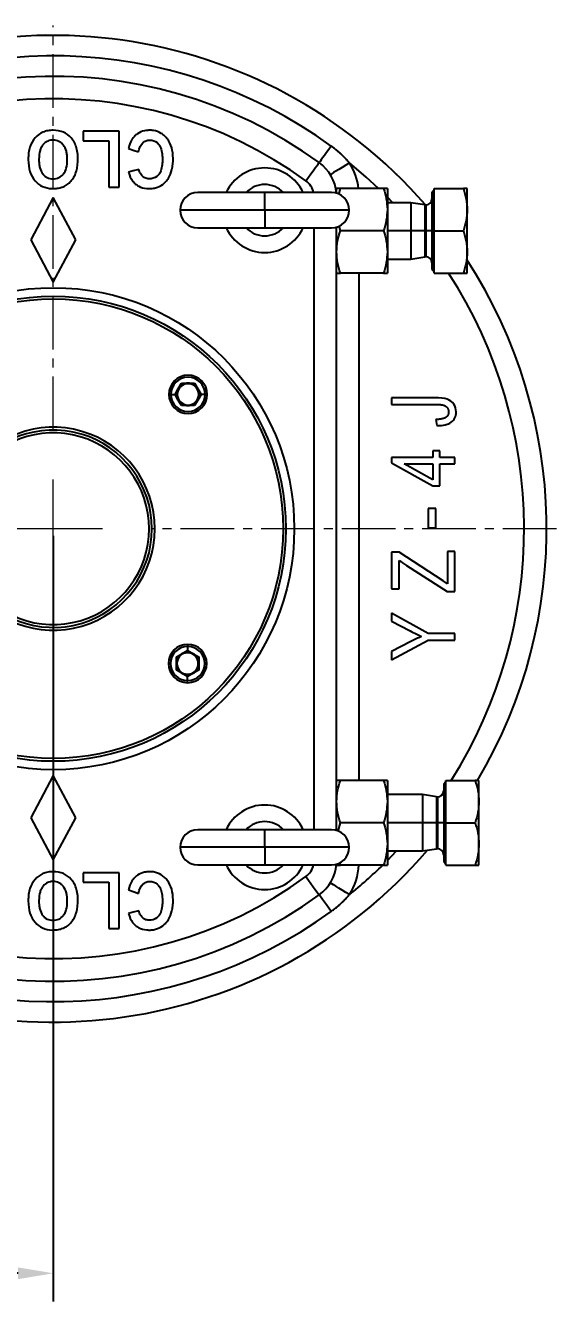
# Model space of a CAD drawing. Header units: millimetres. Extents: x 1890 to 4327, y 775 to 2498.
# Drawn here: x 3822.7 to 4011, y 1516.3 to 1968.9 of the extents above; entities that cross this region are included whole.
import ezdxf

# ---------------------------------------------------------------- set-up
doc = ezdxf.new("R2010")
doc.units = ezdxf.units.MM
doc.linetypes.add('CENTER2', pattern=[28.575, 19.05, -3.175, 3.175, -3.175])
doc.linetypes.add('点画线', pattern=[18, 12, -2, 2, -2])
doc.layers.add('中心线层', color=1, linetype='点画线', lineweight=18)
doc.styles.get("Standard").update_dxf_attribs({"font": 'arial.ttf'})
doc.styles.add('TH_GBDIM', font='simplex.shx', dxfattribs={"width": 0.707, "bigfont": 'hzfs.shx'})
doc.dimstyles.new('ISO-25$0', dxfattribs={"dimtxt": 2.5, "dimasz": 2.5, "dimexe": 1.25, "dimexo": 0.625, "dimtad": 1, "dimtxsty": 'Standard', "dimcen": 2.5, "dimdle": 5, "dimadec": 0, "dimazin": 0, "dimtfac": 1, "dimtmove": 0, "dimatfit": 3, "dimfxl": 0, "dimarcsym": 0})

# ---------------------------------------------------------------- blocks, each defined once
blk = doc.blocks.new('*U45')
at = {"layer": '中心线层', "color": 0, "linetype": 'CENTER2', "transparency": 16777216}
for p, q in [((0, 35), (0, 178.5)), ((-178.5, 0), (-35, 0)), ((35, 0), (178.5, 0)), ((0, -178.5), (0, -35))]:
    blk.add_line(p, q, dxfattribs=at)
at = {"layer": '中心线层', "color": 0, "linetype": 'Continuous', "transparency": 16777216}
for p, q in [((0, -17.5), (0, 17.5)), ((-17.5, 0), (17.5, 0))]:
    blk.add_line(p, q, dxfattribs=at)
blk = doc.blocks.new('*D64')
at = {"color": 1, "linetype": 'Continuous', "transparency": 16777216}
for p, q in [((3662.51, 1787.88), (3662.5, 1516.28)), ((3832.51, 1787.88), (3832.5, 1516.27)), ((3820, 1526.27), (3675, 1526.28))]:
    blk.add_line(p, q, dxfattribs=at)
at = {"color": 1, "linetype": 'ByBlock', "transparency": 16777216}
for points in [[(3675, 1528.36), (3675, 1524.19), (3662.5, 1526.28)], [(3820, 1528.36), (3820, 1524.19), (3832.5, 1526.27)]]:
    blk.add_solid(points, dxfattribs=at)
at = {"layer": 'Defpoints', "color": 0, "linetype": 'ByBlock', "transparency": 16777216}
for p in [(3662.51, 1790.38), (3832.51, 1790.38), (3662.5, 1526.28)]:
    blk.add_point(p, dxfattribs=at)
at = {"color": 1, "linetype": 'ByBlock', "lineweight": 5, "transparency": 16777216, "insert": (3747.5, 1538.77), "char_height": 15, "attachment_point": 5, "rotation": 359.9976, "style": 'TH_GBDIM'}
blk.add_mtext('170', dxfattribs=at)

msp = doc.modelspace()

# ---------------------------------------------------------------- linework, layer by layer
at = {"color": 7, "linetype": 'Continuous', "lineweight": 25}
for p, q in [((3829.784, 1965.416), (3829.724, 1965.356)), ((3829.994, 1965.36), (3829.784, 1965.416)), ((3855.931, 1931.378), (3843.14, 1931.378)), ((3843.14, 1931.378), (3843.14, 1928.006)), ((3855.931, 1911.542), (3855.931, 1931.378)), ((3843.14, 1928.006), (3852.262, 1928.006)), ((3852.262, 1928.006), (3852.262, 1911.542)), ((3954.354, 1916.078), (3954.269, 1916.078)), ((3954.463, 1915.89), (3954.354, 1916.078)), ((3852.262, 1911.542), (3855.931, 1911.542)), ((3933.013, 1909.375), (3933.013, 1911.077)), ((3933.802, 1908.99), (3934.353, 1911.077)), ((3949.673, 1911.077), (3934.353, 1911.077)), ((3951.013, 1911.077), (3951.013, 1903.577)), ((3967.636, 1910.585), (3966.836, 1909.785)), ((3967.636, 1911.035), (3977.996, 1911.035)), ((3967.636, 1896.035), (3967.636, 1911.035)), ((3979.336, 1903.535), (3979.336, 1911.035)), ((3832.513, 1907.878), (3824.513, 1892.878)), ((3840.513, 1892.878), (3832.513, 1907.878)), ((3907.509, 1909.626), (3883.759, 1909.626)), ((3931.259, 1909.626), (3907.509, 1909.626)), ((3959.336, 1906.035), (3951.013, 1906.035)), ((3964.292, 1905.25), (3959.336, 1906.035)), ((3959.336, 1906.035), (3959.336, 1896.035)), ((3966.836, 1909.785), (3966.836, 1896.035)), ((3951.013, 1903.577), (3951.013, 1888.577)), ((3979.336, 1888.535), (3979.336, 1903.535)), ((3883.759, 1897.126), (3907.509, 1897.126)), ((3907.509, 1897.126), (3931.259, 1897.126)), ((3933.013, 1683.379), (3933.013, 1897.377)), ((3934.353, 1896.077), (3933.907, 1897.765)), ((3824.513, 1892.878), (3832.513, 1877.878)), ((3832.513, 1877.878), (3840.513, 1892.878)), ((3949.673, 1896.077), (3934.353, 1896.077)), ((3959.336, 1896.035), (3959.336, 1886.035)), ((3964.292, 1896.035), (3959.336, 1896.035)), ((3964.292, 1896.035), (3964.636, 1896.035)), ((3966.836, 1896.035), (3964.636, 1896.035)), ((3967.636, 1896.035), (3966.836, 1896.035)), ((3966.836, 1896.035), (3966.836, 1882.285)), ((3967.636, 1896.035), (3977.996, 1896.035)), ((3967.636, 1881.035), (3967.636, 1896.035)), ((3951.013, 1888.577), (3951.013, 1881.077)), ((3979.336, 1881.035), (3979.336, 1888.535)), ((3951.013, 1886.035), (3959.336, 1886.035)), ((3959.336, 1886.035), (3964.292, 1886.82)), ((3949.673, 1881.077), (3934.353, 1881.077)), ((3966.836, 1882.285), (3967.636, 1881.485)), ((3967.636, 1881.035), (3977.996, 1881.035)), ((3874.259, 1838.033), (3875.699, 1838.033)), ((3875.699, 1838.033), (3876.853, 1840.033)), ((3876.853, 1836.033), (3875.699, 1838.033)), ((3876.853, 1840.033), (3878.008, 1842.033)), ((3878.008, 1842.033), (3880.317, 1842.033)), ((3880.317, 1842.033), (3882.627, 1842.033)), ((3882.627, 1842.033), (3883.782, 1840.033)), ((3883.782, 1840.033), (3884.936, 1838.033)), ((3884.936, 1838.033), (3883.782, 1836.033)), ((3886.376, 1838.033), (3884.936, 1838.033)), ((3878.008, 1834.033), (3876.853, 1836.033)), ((3880.317, 1834.033), (3878.008, 1834.033)), ((3882.627, 1834.033), (3880.317, 1834.033)), ((3883.782, 1836.033), (3882.627, 1834.033)), ((3952.513, 1836.87), (3952.513, 1834.488)), ((3967.845, 1836.87), (3952.513, 1836.87)), ((3952.513, 1834.488), (3968.014, 1834.488)), ((3968.26, 1829.122), (3968.628, 1826.973)), ((3967.093, 1815.616), (3952.513, 1815.616)), ((3952.513, 1815.616), (3952.513, 1813.811)), ((3967.093, 1818.047), (3967.093, 1815.616)), ((3969.626, 1818.047), (3967.093, 1818.047)), ((3969.626, 1815.616), (3969.626, 1818.047)), ((3975.013, 1815.616), (3969.626, 1815.616)), ((3975.013, 1813.406), (3975.013, 1815.616)), ((3952.513, 1813.811), (3967.093, 1805.597)), ((3956.948, 1813.406), (3967.093, 1813.406)), ((3967.093, 1807.77), (3956.948, 1813.406)), ((3967.093, 1813.406), (3967.093, 1807.77)), ((3969.626, 1813.406), (3975.013, 1813.406)), ((3969.626, 1805.597), (3969.626, 1813.406)), ((3967.093, 1805.597), (3969.626, 1805.597)), ((3968.26, 1797.505), (3965.482, 1797.505)), ((3965.482, 1797.505), (3965.482, 1790.716)), ((3968.26, 1790.716), (3968.26, 1797.505)), ((4007.551, 1793.107), (4007.491, 1793.167)), ((4007.495, 1792.897), (4007.551, 1793.107)), ((3965.482, 1790.716), (3968.26, 1790.716)), ((3952.513, 1782.01), (3952.513, 1769.118)), ((3955.168, 1782.01), (3952.513, 1782.01)), ((3970.777, 1771.905), (3955.168, 1782.01)), ((3955.168, 1769.118), (3955.168, 1779.162)), ((3972.358, 1782.305), (3972.358, 1770.812)), ((3975.013, 1782.305), (3972.358, 1782.305)), ((3975.013, 1768.074), (3975.013, 1782.305)), ((3957.839, 1777.295), (3972.25, 1768.074)), ((3972.358, 1770.812), (3970.777, 1771.905)), ((3952.513, 1769.118), (3955.168, 1769.118)), ((3972.25, 1768.074), (3975.013, 1768.074)), ((3965.482, 1753.205), (3952.513, 1760.388)), ((3952.513, 1760.388), (3952.513, 1757.613)), ((3952.513, 1757.613), (3959.128, 1754.126)), ((3975.013, 1753.205), (3965.482, 1753.205)), ((3975.013, 1750.823), (3975.013, 1753.205)), ((3878.167, 1746.037), (3880.167, 1747.192)), ((3880.167, 1748.632), (3880.167, 1747.192)), ((3880.167, 1747.192), (3882.167, 1746.037)), ((3952.513, 1743.886), (3965.482, 1750.823)), ((3959.297, 1750.332), (3952.513, 1746.784)), ((3965.482, 1750.823), (3975.013, 1750.823)), ((3876.167, 1744.883), (3878.167, 1746.037)), ((3876.167, 1742.573), (3876.167, 1744.883)), ((3876.167, 1740.264), (3876.167, 1742.573)), ((3882.167, 1746.037), (3884.167, 1744.883)), ((3884.167, 1744.883), (3884.167, 1742.573)), ((3884.167, 1742.573), (3884.167, 1740.264)), ((3952.513, 1746.784), (3952.513, 1743.886)), ((3878.167, 1739.109), (3876.167, 1740.264)), ((3880.167, 1737.954), (3878.167, 1739.109)), ((3882.167, 1739.109), (3880.167, 1737.954)), ((3884.167, 1740.264), (3882.167, 1739.109)), ((3880.167, 1736.514), (3880.167, 1737.954)), ((3832.513, 1702.878), (3824.513, 1687.878)), ((3840.513, 1687.878), (3832.513, 1702.878)), ((3949.673, 1701.077), (3934.353, 1701.077)), ((3951.013, 1701.077), (3951.013, 1693.577)), ((3971.813, 1700.627), (3971.013, 1699.827)), ((3971.013, 1699.827), (3971.013, 1686.077)), ((3971.813, 1701.077), (3982.173, 1701.077)), ((3971.813, 1686.077), (3971.813, 1701.077)), ((3983.513, 1693.577), (3983.513, 1701.077)), ((3963.513, 1696.077), (3951.013, 1696.077)), ((3951.013, 1693.577), (3951.013, 1678.577)), ((3968.469, 1695.292), (3963.513, 1696.077)), ((3963.513, 1696.077), (3963.513, 1686.077)), ((3983.513, 1678.577), (3983.513, 1693.577)), ((3824.513, 1687.878), (3832.513, 1672.878)), ((3832.513, 1672.878), (3840.513, 1687.878)), ((3933.575, 1683.13), (3934.353, 1686.077)), ((3949.673, 1686.077), (3934.353, 1686.077)), ((3963.513, 1686.077), (3963.513, 1676.077)), ((3968.469, 1686.077), (3963.513, 1686.077)), ((3968.469, 1686.077), (3968.813, 1686.077)), ((3971.013, 1686.077), (3968.813, 1686.077)), ((3971.813, 1686.077), (3971.013, 1686.077)), ((3971.013, 1686.077), (3971.013, 1672.327)), ((3971.813, 1686.077), (3982.173, 1686.077)), ((3971.813, 1671.077), (3971.813, 1686.077)), ((3907.509, 1683.63), (3883.759, 1683.63)), ((3931.259, 1683.63), (3907.509, 1683.63)), ((3951.013, 1678.577), (3951.013, 1671.077)), ((3951.013, 1676.077), (3963.513, 1676.077)), ((3963.513, 1676.077), (3968.469, 1676.862)), ((3983.513, 1671.077), (3983.513, 1678.577)), ((3883.759, 1671.13), (3907.509, 1671.13)), ((3907.509, 1671.13), (3931.259, 1671.13)), ((3933.013, 1671.077), (3933.013, 1671.381)), ((3934.353, 1671.077), (3934.13, 1671.922)), ((3949.673, 1671.077), (3934.353, 1671.077)), ((3971.013, 1672.327), (3971.813, 1671.527)), ((3971.813, 1671.077), (3982.173, 1671.077)), ((3843.14, 1668.378), (3843.14, 1665.006)), ((3855.931, 1668.378), (3843.14, 1668.378)), ((3855.931, 1648.542), (3855.931, 1668.378)), ((3958.025, 1668.428), (3958.213, 1668.537)), ((3958.213, 1668.537), (3958.213, 1668.622)), ((3843.14, 1665.006), (3852.262, 1665.006)), ((3852.262, 1665.006), (3852.262, 1648.542)), ((3852.262, 1648.542), (3855.931, 1648.542)), ((3835.031, 1615.396), (3835.242, 1615.34)), ((3835.242, 1615.34), (3835.302, 1615.4))]:
    msp.add_line(p, q, dxfattribs=at)
at = {"color": 8, "linetype": 'Continuous', "lineweight": 25}
for p, q in [((3907.509, 1903.376), (3907.509, 1909.626)), ((3952.98, 1906.035), (3951.013, 1908.05)), ((3907.509, 1903.376), (3877.509, 1903.376)), ((3907.509, 1903.376), (3907.509, 1897.126)), ((3937.509, 1903.376), (3907.509, 1903.376)), ((3964.292, 1905.25), (3964.292, 1896.035)), ((3964.636, 1905.223), (3964.636, 1896.035)), ((3925.013, 1683.63), (3925.013, 1897.126)), ((3959.336, 1896.035), (3951.013, 1896.035)), ((3964.292, 1896.035), (3964.292, 1886.82)), ((3964.636, 1896.035), (3964.636, 1886.847)), ((3941.013, 1701.077), (3941.013, 1881.077)), ((3873.517, 1838.033), (3874.259, 1838.033)), ((3887.117, 1838.033), (3886.376, 1838.033)), ((3880.167, 1749.373), (3880.167, 1748.632)), ((3880.167, 1735.773), (3880.167, 1736.514)), ((3968.469, 1695.292), (3968.469, 1686.077)), ((3968.813, 1695.265), (3968.813, 1686.077)), ((3970.039, 1695.638), (3971.013, 1697.068)), ((3963.513, 1686.077), (3951.013, 1686.077)), ((3968.469, 1686.077), (3968.469, 1676.862)), ((3968.813, 1686.077), (3968.813, 1676.889)), ((3907.509, 1677.38), (3907.509, 1683.63)), ((3907.509, 1677.38), (3877.509, 1677.38)), ((3907.509, 1677.38), (3907.509, 1671.13)), ((3937.509, 1677.38), (3907.509, 1677.38)), ((3951.013, 1672.706), (3954.268, 1676.077))]:
    msp.add_line(p, q, dxfattribs=at)
at = {"color": 7, "linetype": 'Continuous', "lineweight": 25, "flags": 128}
for points in [[(3859.181, 1925.264), (3861.175, 1924.57), (3862.742, 1924.026)], [(3931.088, 1926.11), (3930.236, 1924.937), (3929.428, 1923.825), (3928.692, 1922.811), (3928.052, 1921.93), (3927.53, 1921.211), (3927.144, 1920.68), (3926.907, 1920.353), (3926.827, 1920.243)], [(3922.126, 1913.77), (3923.043, 1915.033), (3923.925, 1916.247), (3924.738, 1917.367), (3925.45, 1918.347), (3926.035, 1919.152), (3926.469, 1919.751), (3926.737, 1920.119), (3926.827, 1920.243)], [(3937.592, 1920.175), (3936.263, 1919.356), (3934.986, 1918.569), (3933.808, 1917.843), (3932.776, 1917.207), (3931.93, 1916.685), (3931.3, 1916.297), (3930.913, 1916.058), (3930.782, 1915.977)], [(3862.863, 1917.845), (3860.83, 1917.309), (3859.232, 1916.888)], [(3922.126, 1666.986), (3923.043, 1665.723), (3923.925, 1664.508), (3924.738, 1663.389), (3925.45, 1662.408), (3926.035, 1661.603), (3926.469, 1661.005), (3926.737, 1660.637), (3926.827, 1660.512)], [(3859.181, 1662.264), (3861.175, 1661.57), (3862.742, 1661.026)], [(3937.592, 1660.58), (3936.263, 1661.399), (3934.986, 1662.187), (3933.808, 1662.913), (3932.776, 1663.549), (3931.929, 1664.071), (3931.3, 1664.459), (3930.913, 1664.698), (3930.782, 1664.778)], [(3931.088, 1654.646), (3930.236, 1655.819), (3929.428, 1656.931), (3928.692, 1657.945), (3928.052, 1658.826), (3927.53, 1659.545), (3927.144, 1660.076), (3926.907, 1660.402), (3926.827, 1660.512)], [(3862.863, 1654.845), (3860.83, 1654.309), (3859.232, 1653.888)]]:
    msp.add_lwpolyline(points, dxfattribs=at)
at = {"color": 8, "linetype": 'Continuous', "lineweight": 25, "flags": 128}
msp.add_lwpolyline([(3947.929, 1911.077), (3943.556, 1915.111), (3937.592, 1920.175)], dxfattribs=at)
at = {"color": 7, "linetype": 'Continuous', "lineweight": 25}
for radius in [85.5, 82.5, 81.5]:
    msp.add_circle((3832.513, 1790.378), radius, dxfattribs=at)
for centre, radius, start, end in [((3832.513, 1790.378), 175, 41.01589, 122.76312), ((3832.513, 1790.378), 167.75, 54.01107, 123.33021), ((3832.513, 1790.378), 160.5, 54.01107, 132.90375), ((3832.513, 1790.378), 152.5, 54.01107, 133.11609), ((3918.013, 1908.106), 15, 4.91059, 54.01107), ((3907.509, 1903.376), 15, 24.62432, 155.37568), ((3907.509, 1903.376), 9.1, 43.37837, 136.62163), ((3883.759, 1903.376), 6.25, 90, 180), ((3931.259, 1903.376), 6.25, 0, 90), ((3964.636, 1907.423), 2.2, 270, 0), ((3883.759, 1903.376), 6.25, 180, 270), ((3931.259, 1903.376), 6.25, 270, 0), ((3964.636, 1907.423), 2.2, 261.00157, 270), ((3907.509, 1903.376), 15, 204.62432, 335.37568), ((3907.509, 1903.376), 9.1, 223.37837, 316.62163), ((3964.636, 1884.647), 2.2, 90, 98.99843), ((3964.636, 1884.647), 2.2, 0, 90), ((3832.513, 1790.378), 175, 329.30985, 32.96664), ((3880.317, 1838.033), 6.8, 0, 180), ((3880.317, 1838.033), 6.059, 0, 180), ((3880.317, 1838.033), 6.8, 180, 0), ((3880.317, 1838.033), 6.059, 180, 0), ((3880.317, 1838.033), 4, 150, 210), ((3880.317, 1838.033), 3.8, 90, 270), ((3880.317, 1838.033), 4, 90, 150), ((3880.317, 1838.033), 4, 30, 90), ((3880.317, 1838.033), 3.8, 270, 90), ((3880.317, 1838.033), 4, 330, 30), ((3880.317, 1838.033), 4, 210, 270), ((3880.317, 1838.033), 4, 270, 330), ((3832.513, 1790.378), 36, 212.64659, 147.35341), ((3832.513, 1790.378), 35, 212.64659, 147.35341), ((3832.513, 1790.378), 34, 212.64659, 147.35341), ((3880.167, 1742.573), 6.8, 90, 270), ((3880.167, 1742.573), 6.059, 90, 270), ((3880.167, 1742.573), 6.8, 0, 90), ((3880.167, 1742.573), 6.059, 270, 90), ((3880.167, 1742.573), 4, 120, 180), ((3880.167, 1742.573), 4, 180, 240), ((3880.167, 1742.573), 3.8, 0, 180), ((3880.167, 1742.573), 3.8, 180, 0), ((3880.167, 1742.573), 4, 60, 120), ((3880.167, 1742.573), 6.8, 270, 0), ((3880.167, 1742.573), 4, 0, 60), ((3880.167, 1742.573), 4, 300, 0), ((3880.167, 1742.573), 4, 240, 300), ((3968.813, 1697.465), 2.2, 270, 0), ((3968.813, 1697.465), 2.2, 261.00157, 270), ((3907.509, 1677.38), 15, 24.62432, 155.37568), ((3907.509, 1677.38), 9.1, 43.37837, 136.62163), ((3883.759, 1677.38), 6.25, 90, 180), ((3931.259, 1677.38), 6.25, 0, 90), ((3832.513, 1790.378), 152.5, 226.88391, 305.98893), ((3832.513, 1790.378), 175, 237.2369, 319.34054), ((3883.759, 1677.38), 6.25, 180, 270), ((3931.259, 1677.38), 6.25, 270, 0), ((3968.813, 1674.689), 2.2, 90, 98.99843), ((3968.813, 1674.689), 2.2, 0, 90), ((3832.513, 1790.378), 160.5, 227.09662, 305.98893), ((3907.509, 1677.38), 15, 204.62432, 335.37568), ((3907.509, 1677.38), 9.1, 223.37837, 316.62163), ((3918.013, 1672.649), 15, 305.98893, 355.08941), ((3832.513, 1790.378), 167.75, 236.66976, 305.98893)]:
    msp.add_arc(centre, radius, start, end, dxfattribs=at)
at = {"color": 8, "linetype": 'Continuous', "lineweight": 25}
for centre, radius, start, end in [((3918.013, 1908.106), 23, 7.42035, 31.65073), ((3918.013, 1908.106), 7, 12.53494, 54.01107), ((3832.513, 1790.378), 167, 327.67391, 32.87843), ((3918.013, 1672.649), 7, 305.98893, 347.46506), ((3918.013, 1672.649), 23, 328.34928, 356.07941), ((3832.513, 1790.378), 167, 308.99229, 314.40777)]:
    msp.add_arc(centre, radius, start, end, dxfattribs=at)
at = {"color": 7, "linetype": 'Continuous', "lineweight": 25}
for points, knots in [([(3838.871, 1928.999), (3837.289, 1930.795), (3835.163, 1931.706), (3832.154, 1931.722), (3831.824, 1931.71), (3831.185, 1931.656), (3830.252, 1931.531), (3828.255, 1930.938), (3826.847, 1929.911), (3825.235, 1928.083), (3824.631, 1926.99), (3824.03, 1925.083), (3823.806, 1924.063), (3823.695, 1922.943), (3823.646, 1922.174), (3823.634, 1921.778), (3823.64, 1918.129), (3824.444, 1915.603), (3826.048, 1913.778)], [0, 0, 0, 0, 0.25, 0.25, 0.28125, 0.28125, 0.3125, 0.375, 0.5, 0.5, 0.625, 0.625, 0.6875, 0.71875, 0.71875, 0.75, 0.75, 1, 1, 1, 1]), ([(3826.048, 1913.778), (3827.575, 1912.038), (3829.591, 1911.125), (3832.405, 1911.031), (3832.727, 1911.034), (3833.345, 1911.064), (3834.248, 1911.147), (3835.079, 1911.34), (3836.124, 1911.691), (3836.614, 1911.907), (3837.551, 1912.492), (3837.997, 1912.854), (3838.633, 1913.501), (3838.841, 1913.736), (3839.229, 1914.219), (3839.411, 1914.469), (3839.919, 1915.247), (3840.206, 1915.8), (3840.91, 1917.568), (3841.214, 1919.161), (3841.262, 1921.059), (3841.267, 1921.488), (3841.266, 1921.707), (3841.251, 1922.346), (3841.178, 1923.587), (3840.693, 1926.214), (3839.742, 1928.007), (3838.871, 1928.999)], [0, 0, 0, 0, 0.25, 0.25, 0.28125, 0.28125, 0.3125, 0.375, 0.375, 0.4375, 0.4375, 0.5, 0.5, 0.53125, 0.53125, 0.5625, 0.5625, 0.625, 0.625, 0.75, 0.765625, 0.765625, 0.78125, 0.78125, 0.8125, 0.875, 1, 1, 1, 1]), ([(3836.095, 1916.203), (3835.629, 1915.628), (3835.087, 1915.197), (3834.471, 1914.911), (3834.163, 1914.768), (3833.836, 1914.661), (3833.491, 1914.591), (3833.146, 1914.521), (3832.78, 1914.487), (3832.4, 1914.489), (3831.641, 1914.493), (3830.957, 1914.641), (3830.349, 1914.932), (3830.045, 1915.077), (3829.76, 1915.259), (3829.494, 1915.476), (3829.228, 1915.694), (3828.979, 1915.947), (3828.752, 1916.237), (3828.298, 1916.816), (3827.961, 1917.545), (3827.74, 1918.424), (3827.63, 1918.863), (3827.549, 1919.339), (3827.497, 1919.854), (3827.471, 1920.111), (3827.453, 1920.377), (3827.442, 1920.653), (3827.436, 1920.79), (3827.432, 1920.931), (3827.43, 1921.073), (3827.428, 1921.216), (3827.428, 1921.362), (3827.43, 1921.505), (3827.443, 1922.649), (3827.573, 1923.648), (3827.82, 1924.501), (3827.944, 1924.927), (3828.097, 1925.317), (3828.279, 1925.671), (3828.46, 1926.024), (3828.674, 1926.342), (3828.911, 1926.622), (3829.385, 1927.184), (3829.924, 1927.601), (3830.528, 1927.875), (3830.83, 1928.012), (3831.148, 1928.113), (3831.482, 1928.178), (3831.649, 1928.211), (3831.821, 1928.234), (3831.996, 1928.249), (3832.172, 1928.264), (3832.353, 1928.27), (3832.534, 1928.266), (3833.257, 1928.253), (3833.915, 1928.096), (3834.51, 1927.794), (3834.808, 1927.643), (3835.089, 1927.455), (3835.356, 1927.232), (3835.622, 1927.008), (3835.874, 1926.748), (3836.107, 1926.452), (3836.572, 1925.859), (3836.92, 1925.13), (3837.149, 1924.264), (3837.263, 1923.831), (3837.348, 1923.364), (3837.404, 1922.862), (3837.431, 1922.611), (3837.451, 1922.351), (3837.464, 1922.083), (3837.471, 1921.949), (3837.475, 1921.813), (3837.478, 1921.674), (3837.481, 1921.536), (3837.482, 1921.394), (3837.481, 1921.254), (3837.466, 1919.007), (3837.006, 1917.325), (3836.095, 1916.203)], [0, 0, 0, 0, 1, 1, 1, 2, 2, 2, 3, 3, 3, 4, 4, 4, 5, 5, 5, 6, 6, 6, 7, 7, 7, 8, 8, 8, 9, 9, 9, 10, 10, 10, 11, 11, 11, 12, 12, 12, 13, 13, 13, 14, 14, 14, 15, 15, 15, 16, 16, 16, 17, 17, 17, 18, 18, 18, 19, 19, 19, 20, 20, 20, 21, 21, 21, 22, 22, 22, 23, 23, 23, 24, 24, 24, 25, 25, 25, 26, 26, 26, 27, 27, 27, 27]), ([(3859.232, 1916.888), (3859.571, 1915.574), (3860.051, 1914.514), (3860.976, 1913.296), (3861.319, 1912.955), (3862.052, 1912.347), (3863.226, 1911.564), (3864.858, 1911.099), (3866.178, 1911.037), (3866.718, 1911.034), (3866.986, 1911.043), (3867.768, 1911.1), (3869.264, 1911.341), (3870.991, 1912.163), (3872.086, 1913.154), (3872.6, 1913.712), (3872.767, 1913.909), (3873.081, 1914.319), (3873.821, 1915.385), (3874.548, 1917.173), (3874.904, 1919.313), (3874.989, 1920.471), (3875.006, 1920.987), (3875.012, 1921.334), (3875.014, 1921.511), (3874.993, 1924.501), (3874.347, 1926.778), (3872.909, 1928.731), (3872.738, 1928.94), (3872.384, 1929.337), (3871.835, 1929.899), (3870.439, 1930.97), (3868.814, 1931.559), (3867.518, 1931.691), (3866.988, 1931.721), (3866.714, 1931.724), (3865.913, 1931.702), (3864.388, 1931.534), (3863.102, 1930.993), (3861.976, 1930.209), (3861.628, 1929.907), (3860.987, 1929.214), (3860.111, 1928.043), (3859.486, 1926.48), (3859.181, 1925.264)], [0, 0, 0, 0, 0.0625, 0.0625, 0.09375, 0.09375, 0.125, 0.1875, 0.203125, 0.203125, 0.21875, 0.21875, 0.25, 0.3125, 0.34375, 0.34375, 0.359375, 0.359375, 0.375, 0.4375, 0.46875, 0.484375, 0.4921875, 0.4921875, 0.5, 0.5, 0.625, 0.625, 0.640625, 0.640625, 0.65625, 0.6875, 0.75, 0.765625, 0.765625, 0.78125, 0.78125, 0.8125, 0.875, 0.875, 0.90625, 0.90625, 0.9375, 1, 1, 1, 1]), ([(3864.254, 1927.244), (3864.61, 1927.592), (3865.196, 1927.979), (3865.861, 1928.168), (3866.322, 1928.25), (3866.564, 1928.269), (3867.797, 1928.259), (3868.851, 1927.87), (3869.691, 1927.018), (3870.011, 1926.64), (3870.162, 1926.432), (3870.565, 1925.724), (3870.987, 1924.576), (3871.201, 1922.825), (3871.23, 1921.694), (3871.233, 1921.345), (3871.233, 1921.226), (3871.231, 1920.992), (3871.222, 1920.417), (3871.13, 1919.025), (3870.818, 1917.624), (3870.437, 1916.806), (3870.149, 1916.312), (3869.987, 1916.092), (3869.125, 1915.101), (3868.167, 1914.586), (3867.004, 1914.497), (3866.741, 1914.487), (3866.606, 1914.488), (3866.213, 1914.506), (3865.461, 1914.611), (3864.809, 1914.92), (3864.223, 1915.364), (3864.039, 1915.535), (3863.709, 1915.907), (3863.266, 1916.515), (3862.981, 1917.273), (3862.863, 1917.845)], [0, 0, 0, 0, 0.0625, 0.09375, 0.09375, 0.125, 0.125, 0.25, 0.28125, 0.28125, 0.3125, 0.3125, 0.375, 0.4375, 0.453125, 0.453125, 0.4609375, 0.4609375, 0.46875, 0.5, 0.5625, 0.59375, 0.59375, 0.625, 0.625, 0.75, 0.765625, 0.765625, 0.78125, 0.78125, 0.8125, 0.875, 0.875, 0.90625, 0.90625, 0.9375, 1, 1, 1, 1]), ([(3937.592, 1920.175), (3937.473, 1920.311), (3937.236, 1920.581), (3936.875, 1920.976), (3936.516, 1921.36), (3936.033, 1921.861), (3935.414, 1922.48), (3934.634, 1923.219), (3933.821, 1923.943), (3932.957, 1924.672), (3932.052, 1925.396), (3931.41, 1925.871), (3931.088, 1926.11)], [0, 0, 0, 0, 0.061485, 0.1220749, 0.1817404, 0.2404564, 0.3585474, 0.4793081, 0.6059362, 0.7285115, 0.8637508, 1, 1, 1, 1]), ([(3934.353, 1911.077), (3933.976, 1911.077), (3933.221, 1911.077), (3933.082, 1911.077), (3933.013, 1911.077)], [0, 0, 0, 0, 0.4979359, 1, 1, 1, 1]), ([(3949.673, 1911.077), (3950.051, 1909.847), (3950.806, 1907.388), (3950.944, 1904.847), (3951.013, 1903.577)], [0, 0, 0, 0, 0.5003831, 1, 1, 1, 1]), ([(3951.013, 1911.077), (3950.943, 1911.077), (3950.805, 1911.077), (3950.049, 1911.077), (3949.673, 1911.077)], [0, 0, 0, 0, 0.502064, 1, 1, 1, 1]), ([(3979.336, 1911.035), (3979.266, 1911.036), (3979.128, 1911.037), (3978.373, 1911.036), (3977.996, 1911.035)], [0, 0, 0, 0, 0.5000013, 1, 1, 1, 1]), ([(3977.996, 1911.035), (3978.373, 1909.806), (3979.128, 1907.348), (3979.266, 1904.806), (3979.336, 1903.535)], [0, 0, 0, 0, 0.4999993, 1, 1, 1, 1]), ([(3951.013, 1903.577), (3950.944, 1902.306), (3950.806, 1899.764), (3950.05, 1897.306), (3949.673, 1896.077)], [0, 0, 0, 0, 0.5002513, 1, 1, 1, 1]), ([(3979.336, 1903.535), (3979.266, 1902.265), (3979.128, 1899.724), (3978.373, 1897.265), (3977.996, 1896.035)], [0, 0, 0, 0, 0.5000019, 1, 1, 1, 1]), ([(3933.013, 1888.577), (3933.082, 1889.848), (3933.22, 1892.389), (3933.975, 1894.848), (3934.353, 1896.077)], [0, 0, 0, 0, 0.5002514, 1, 1, 1, 1]), ([(3949.673, 1896.077), (3950.051, 1894.847), (3950.806, 1892.388), (3950.944, 1889.847), (3951.013, 1888.577)], [0, 0, 0, 0, 0.50038305, 1, 1, 1, 1]), ([(3977.996, 1896.035), (3978.373, 1894.806), (3979.128, 1892.346), (3979.266, 1889.806), (3979.336, 1888.535)], [0, 0, 0, 0, 0.4999988, 1, 1, 1, 1]), ([(3934.353, 1881.077), (3933.975, 1882.307), (3933.22, 1884.766), (3933.082, 1887.307), (3933.013, 1888.577)], [0, 0, 0, 0, 0.5003838, 1, 1, 1, 1]), ([(3951.013, 1888.577), (3950.944, 1887.306), (3950.806, 1884.764), (3950.05, 1882.306), (3949.673, 1881.077)], [0, 0, 0, 0, 0.5002513, 1, 1, 1, 1]), ([(3979.336, 1888.535), (3979.266, 1887.264), (3979.128, 1884.723), (3978.373, 1882.264), (3977.996, 1881.035)], [0, 0, 0, 0, 0.5000014, 1, 1, 1, 1]), ([(3933.013, 1881.077), (3933.082, 1881.077), (3933.221, 1881.077), (3933.976, 1881.077), (3934.353, 1881.077)], [0, 0, 0, 0, 0.5020641, 1, 1, 1, 1]), ([(3949.673, 1881.077), (3950.049, 1881.077), (3950.805, 1881.077), (3950.943, 1881.077), (3951.013, 1881.077)], [0, 0, 0, 0, 0.497936, 1, 1, 1, 1]), ([(3977.996, 1881.035), (3978.373, 1881.035), (3979.128, 1881.034), (3979.266, 1881.035), (3979.336, 1881.035)], [0, 0, 0, 0, 0.4999987, 1, 1, 1, 1]), ([(3968.014, 1834.488), (3968.192, 1834.487), (3968.532, 1834.485), (3969.022, 1834.47), (3969.468, 1834.445), (3969.871, 1834.41), (3970.232, 1834.364), (3970.55, 1834.31), (3970.745, 1834.26), (3970.836, 1834.237)], [0, 0, 0, 0, 0.1874309, 0.3597732, 0.5171242, 0.6596121, 0.7874099, 0.9007575, 1, 1, 1, 1]), ([(3970.836, 1834.237), (3970.895, 1834.219), (3971.011, 1834.184), (3971.18, 1834.121), (3971.34, 1834.051), (3971.492, 1833.973), (3971.636, 1833.887), (3971.772, 1833.794), (3971.9, 1833.693), (3972.019, 1833.585), (3972.131, 1833.469), (3972.198, 1833.386), (3972.231, 1833.344)], [0, 0, 0, 0, 0.109712, 0.2162716, 0.3200075, 0.4212757, 0.520459, 0.6179646, 0.7142211, 0.8096739, 0.9047796, 1, 1, 1, 1]), ([(3972.231, 1833.344), (3972.264, 1833.3), (3972.33, 1833.212), (3972.416, 1833.073), (3972.493, 1832.93), (3972.56, 1832.782), (3972.616, 1832.629), (3972.662, 1832.472), (3972.697, 1832.31), (3972.723, 1832.144), (3972.739, 1831.973), (3972.74, 1831.857), (3972.741, 1831.799)], [0, 0, 0, 0, 0.0996936, 0.1982403, 0.2960921, 0.3937107, 0.4915611, 0.590105, 0.6897945, 0.7910663, 0.8943371, 1, 1, 1, 1]), ([(3971.797, 1829.889), (3971.758, 1829.862), (3971.678, 1829.807), (3971.547, 1829.732), (3971.406, 1829.661), (3971.254, 1829.595), (3971.09, 1829.533), (3970.916, 1829.475), (3970.73, 1829.421), (3970.533, 1829.372), (3970.325, 1829.327), (3970.105, 1829.286), (3969.875, 1829.25), (3969.633, 1829.218), (3969.38, 1829.19), (3969.116, 1829.166), (3968.84, 1829.147), (3968.554, 1829.132), (3968.359, 1829.125), (3968.26, 1829.122)], [0, 0, 0, 0, 0.0389223, 0.079819, 0.1228489, 0.1681483, 0.215834, 0.2660061, 0.3187507, 0.3741417, 0.4322431, 0.4931102, 0.5567913, 0.6233282, 0.692758, 0.7651129, 0.8404218, 0.9187099, 1, 1, 1, 1]), ([(3972.741, 1831.799), (3972.74, 1831.737), (3972.738, 1831.615), (3972.721, 1831.436), (3972.693, 1831.262), (3972.654, 1831.096), (3972.604, 1830.936), (3972.542, 1830.782), (3972.47, 1830.634), (3972.385, 1830.493), (3972.29, 1830.359), (3972.184, 1830.231), (3972.066, 1830.11), (3971.937, 1829.995), (3971.844, 1829.925), (3971.797, 1829.889)], [0, 0, 0, 0, 0.0836506, 0.164713, 0.2435314, 0.3204804, 0.3959625, 0.4704038, 0.5442486, 0.6179518, 0.691971, 0.766758, 0.842751, 0.9203676, 1, 1, 1, 1]), ([(3933.013, 1693.577), (3933.082, 1694.848), (3933.22, 1697.389), (3933.975, 1699.848), (3934.353, 1701.077)], [0, 0, 0, 0, 0.5002514, 1, 1, 1, 1]), ([(3934.353, 1701.077), (3933.976, 1701.077), (3933.221, 1701.077), (3933.082, 1701.077), (3933.013, 1701.077)], [0, 0, 0, 0, 0.4979359, 1, 1, 1, 1]), ([(3949.673, 1701.077), (3950.051, 1699.847), (3950.806, 1697.388), (3950.944, 1694.847), (3951.013, 1693.577)], [0, 0, 0, 0, 0.5003831, 1, 1, 1, 1]), ([(3951.013, 1701.077), (3950.943, 1701.077), (3950.805, 1701.077), (3950.049, 1701.077), (3949.673, 1701.077)], [0, 0, 0, 0, 0.502064, 1, 1, 1, 1]), ([(3983.513, 1701.077), (3983.444, 1701.077), (3983.305, 1701.078), (3982.55, 1701.077), (3982.173, 1701.077)], [0, 0, 0, 0, 0.5000015, 1, 1, 1, 1]), ([(3982.173, 1701.077), (3982.55, 1699.848), (3983.305, 1697.389), (3983.444, 1694.848), (3983.513, 1693.577)], [0, 0, 0, 0, 0.4999984, 1, 1, 1, 1]), ([(3934.353, 1686.077), (3933.975, 1687.307), (3933.22, 1689.766), (3933.082, 1692.307), (3933.013, 1693.577)], [0, 0, 0, 0, 0.5003838, 1, 1, 1, 1]), ([(3951.013, 1693.577), (3950.944, 1692.306), (3950.806, 1689.764), (3950.05, 1687.306), (3949.673, 1686.077)], [0, 0, 0, 0, 0.5002513, 1, 1, 1, 1]), ([(3983.513, 1693.577), (3983.444, 1692.306), (3983.305, 1689.766), (3982.55, 1687.306), (3982.173, 1686.077)], [0, 0, 0, 0, 0.5000013, 1, 1, 1, 1]), ([(3949.673, 1686.077), (3950.051, 1684.847), (3950.806, 1682.388), (3950.944, 1679.847), (3951.013, 1678.577)], [0, 0, 0, 0, 0.50038305, 1, 1, 1, 1]), ([(3982.173, 1686.077), (3982.55, 1684.847), (3983.305, 1682.388), (3983.444, 1679.847), (3983.513, 1678.577)], [0, 0, 0, 0, 0.4999979, 1, 1, 1, 1]), ([(3951.013, 1678.577), (3950.944, 1677.306), (3950.806, 1674.764), (3950.05, 1672.306), (3949.673, 1671.077)], [0, 0, 0, 0, 0.5002513, 1, 1, 1, 1]), ([(3983.513, 1678.577), (3983.444, 1677.306), (3983.305, 1674.764), (3982.55, 1672.306), (3982.173, 1671.077)], [0, 0, 0, 0, 0.5000009, 1, 1, 1, 1]), ([(3933.013, 1671.077), (3933.082, 1671.077), (3933.221, 1671.077), (3933.976, 1671.077), (3934.353, 1671.077)], [0, 0, 0, 0, 0.5020641, 1, 1, 1, 1]), ([(3949.673, 1671.077), (3950.049, 1671.077), (3950.805, 1671.077), (3950.943, 1671.077), (3951.013, 1671.077)], [0, 0, 0, 0, 0.497936, 1, 1, 1, 1]), ([(3982.173, 1671.077), (3982.55, 1671.076), (3983.305, 1671.075), (3983.444, 1671.076), (3983.513, 1671.077)], [0, 0, 0, 0, 0.4999985, 1, 1, 1, 1]), ([(3838.871, 1665.999), (3837.289, 1667.795), (3835.163, 1668.706), (3832.154, 1668.722), (3831.824, 1668.71), (3831.185, 1668.656), (3830.252, 1668.531), (3828.255, 1667.938), (3826.847, 1666.911), (3825.235, 1665.083), (3824.631, 1663.99), (3824.03, 1662.083), (3823.806, 1661.063), (3823.695, 1659.943), (3823.646, 1659.174), (3823.634, 1658.778), (3823.64, 1655.129), (3824.444, 1652.603), (3826.048, 1650.778)], [0, 0, 0, 0, 0.25, 0.25, 0.28125, 0.28125, 0.3125, 0.375, 0.5, 0.5, 0.625, 0.625, 0.6875, 0.71875, 0.71875, 0.75, 0.75, 1, 1, 1, 1]), ([(3826.048, 1650.778), (3827.575, 1649.038), (3829.591, 1648.125), (3832.405, 1648.031), (3832.727, 1648.034), (3833.345, 1648.064), (3834.248, 1648.147), (3835.079, 1648.34), (3836.124, 1648.691), (3836.614, 1648.907), (3837.551, 1649.492), (3837.997, 1649.854), (3838.633, 1650.501), (3838.841, 1650.736), (3839.229, 1651.219), (3839.411, 1651.469), (3839.919, 1652.247), (3840.206, 1652.8), (3840.91, 1654.568), (3841.214, 1656.161), (3841.262, 1658.059), (3841.267, 1658.488), (3841.266, 1658.707), (3841.251, 1659.346), (3841.178, 1660.587), (3840.693, 1663.214), (3839.742, 1665.007), (3838.871, 1665.999)], [0, 0, 0, 0, 0.25, 0.25, 0.28125, 0.28125, 0.3125, 0.375, 0.375, 0.4375, 0.4375, 0.5, 0.5, 0.53125, 0.53125, 0.5625, 0.5625, 0.625, 0.625, 0.75, 0.765625, 0.765625, 0.78125, 0.78125, 0.8125, 0.875, 1, 1, 1, 1]), ([(3859.232, 1653.888), (3859.571, 1652.574), (3860.051, 1651.514), (3860.976, 1650.296), (3861.319, 1649.955), (3862.052, 1649.347), (3863.226, 1648.564), (3864.858, 1648.099), (3866.178, 1648.037), (3866.718, 1648.034), (3866.986, 1648.043), (3867.768, 1648.1), (3869.264, 1648.341), (3870.991, 1649.163), (3872.086, 1650.154), (3872.6, 1650.712), (3872.767, 1650.909), (3873.081, 1651.319), (3873.821, 1652.385), (3874.548, 1654.173), (3874.904, 1656.313), (3874.989, 1657.471), (3875.006, 1657.987), (3875.012, 1658.334), (3875.014, 1658.511), (3874.993, 1661.501), (3874.347, 1663.778), (3872.909, 1665.731), (3872.738, 1665.94), (3872.384, 1666.337), (3871.835, 1666.899), (3870.439, 1667.97), (3868.814, 1668.559), (3867.518, 1668.691), (3866.988, 1668.721), (3866.714, 1668.724), (3865.913, 1668.702), (3864.388, 1668.534), (3863.102, 1667.993), (3861.976, 1667.209), (3861.628, 1666.907), (3860.987, 1666.214), (3860.111, 1665.043), (3859.486, 1663.48), (3859.181, 1662.264)], [0, 0, 0, 0, 0.0625, 0.0625, 0.09375, 0.09375, 0.125, 0.1875, 0.203125, 0.203125, 0.21875, 0.21875, 0.25, 0.3125, 0.34375, 0.34375, 0.359375, 0.359375, 0.375, 0.4375, 0.46875, 0.484375, 0.4921875, 0.4921875, 0.5, 0.5, 0.625, 0.625, 0.640625, 0.640625, 0.65625, 0.6875, 0.75, 0.765625, 0.765625, 0.78125, 0.78125, 0.8125, 0.875, 0.875, 0.90625, 0.90625, 0.9375, 1, 1, 1, 1]), ([(3836.095, 1653.203), (3835.629, 1652.628), (3835.087, 1652.197), (3834.471, 1651.911), (3834.163, 1651.768), (3833.836, 1651.661), (3833.491, 1651.591), (3833.146, 1651.521), (3832.78, 1651.487), (3832.4, 1651.489), (3831.641, 1651.493), (3830.957, 1651.641), (3830.349, 1651.932), (3830.045, 1652.077), (3829.76, 1652.259), (3829.494, 1652.476), (3829.228, 1652.694), (3828.979, 1652.947), (3828.752, 1653.237), (3828.298, 1653.816), (3827.961, 1654.545), (3827.74, 1655.424), (3827.63, 1655.863), (3827.549, 1656.339), (3827.497, 1656.854), (3827.471, 1657.111), (3827.453, 1657.377), (3827.442, 1657.653), (3827.436, 1657.79), (3827.432, 1657.931), (3827.43, 1658.073), (3827.428, 1658.216), (3827.428, 1658.362), (3827.43, 1658.505), (3827.443, 1659.649), (3827.573, 1660.648), (3827.82, 1661.501), (3827.944, 1661.927), (3828.097, 1662.317), (3828.279, 1662.671), (3828.46, 1663.024), (3828.674, 1663.342), (3828.911, 1663.622), (3829.385, 1664.184), (3829.924, 1664.601), (3830.528, 1664.875), (3830.83, 1665.012), (3831.148, 1665.113), (3831.482, 1665.178), (3831.649, 1665.211), (3831.821, 1665.234), (3831.996, 1665.249), (3832.172, 1665.264), (3832.353, 1665.27), (3832.534, 1665.266), (3833.257, 1665.253), (3833.915, 1665.096), (3834.51, 1664.794), (3834.808, 1664.643), (3835.089, 1664.455), (3835.356, 1664.232), (3835.622, 1664.008), (3835.874, 1663.748), (3836.107, 1663.452), (3836.572, 1662.859), (3836.92, 1662.13), (3837.149, 1661.264), (3837.263, 1660.831), (3837.348, 1660.364), (3837.404, 1659.862), (3837.431, 1659.611), (3837.451, 1659.351), (3837.464, 1659.083), (3837.471, 1658.949), (3837.475, 1658.813), (3837.478, 1658.674), (3837.481, 1658.536), (3837.482, 1658.394), (3837.481, 1658.254), (3837.466, 1656.007), (3837.006, 1654.325), (3836.095, 1653.203)], [0, 0, 0, 0, 1, 1, 1, 2, 2, 2, 3, 3, 3, 4, 4, 4, 5, 5, 5, 6, 6, 6, 7, 7, 7, 8, 8, 8, 9, 9, 9, 10, 10, 10, 11, 11, 11, 12, 12, 12, 13, 13, 13, 14, 14, 14, 15, 15, 15, 16, 16, 16, 17, 17, 17, 18, 18, 18, 19, 19, 19, 20, 20, 20, 21, 21, 21, 22, 22, 22, 23, 23, 23, 24, 24, 24, 25, 25, 25, 26, 26, 26, 27, 27, 27, 27]), ([(3864.254, 1664.244), (3864.61, 1664.592), (3865.196, 1664.979), (3865.861, 1665.168), (3866.322, 1665.25), (3866.564, 1665.269), (3867.797, 1665.259), (3868.851, 1664.87), (3869.691, 1664.018), (3870.011, 1663.64), (3870.162, 1663.432), (3870.565, 1662.724), (3870.987, 1661.576), (3871.201, 1659.825), (3871.23, 1658.694), (3871.233, 1658.345), (3871.233, 1658.226), (3871.231, 1657.992), (3871.222, 1657.417), (3871.13, 1656.025), (3870.818, 1654.624), (3870.437, 1653.806), (3870.149, 1653.312), (3869.987, 1653.092), (3869.125, 1652.101), (3868.167, 1651.586), (3867.004, 1651.497), (3866.741, 1651.487), (3866.606, 1651.488), (3866.213, 1651.506), (3865.461, 1651.611), (3864.809, 1651.92), (3864.223, 1652.364), (3864.039, 1652.535), (3863.709, 1652.907), (3863.266, 1653.515), (3862.981, 1654.273), (3862.863, 1654.845)], [0, 0, 0, 0, 0.0625, 0.09375, 0.09375, 0.125, 0.125, 0.25, 0.28125, 0.28125, 0.3125, 0.3125, 0.375, 0.4375, 0.453125, 0.453125, 0.4609375, 0.4609375, 0.46875, 0.5, 0.5625, 0.59375, 0.59375, 0.625, 0.625, 0.75, 0.765625, 0.765625, 0.78125, 0.78125, 0.8125, 0.875, 0.875, 0.90625, 0.90625, 0.9375, 1, 1, 1, 1]), ([(3931.088, 1654.646), (3931.267, 1654.778), (3931.632, 1655.045), (3932.179, 1655.463), (3932.829, 1655.978), (3933.56, 1656.586), (3934.377, 1657.304), (3935.179, 1658.048), (3935.989, 1658.846), (3936.797, 1659.685), (3937.325, 1660.28), (3937.592, 1660.58)], [0, 0, 0, 0, 0.0756349, 0.1536999, 0.2341629, 0.3575398, 0.4770431, 0.603819, 0.729563, 0.8635008, 1, 1, 1, 1])]:
    msp.add_open_spline(points, degree=3, knots=knots, dxfattribs=at)
for points in [[(3862.742, 1924.026), (3863.045, 1925.489), (3863.551, 1926.563), (3864.254, 1927.244)], [(3972.221, 1836.319), (3971.191, 1836.686), (3969.733, 1836.87), (3967.845, 1836.87)], [(3974.583, 1834.586), (3974.046, 1835.372), (3973.263, 1835.949), (3972.221, 1836.319)], [(3975.397, 1831.811), (3975.397, 1832.867), (3975.12, 1833.8), (3974.583, 1834.586)], [(3973.693, 1828.177), (3974.829, 1829.012), (3975.397, 1830.227), (3975.397, 1831.811)], [(3968.628, 1826.973), (3970.869, 1826.937), (3972.557, 1827.342), (3973.693, 1828.177)], [(3955.168, 1779.162), (3955.935, 1778.572), (3956.824, 1777.945), (3957.839, 1777.295)], [(3959.128, 1754.126), (3960.601, 1753.353), (3961.936, 1752.702), (3963.103, 1752.162)], [(3963.103, 1752.162), (3961.844, 1751.597), (3960.562, 1750.994), (3959.297, 1750.332)], [(3862.742, 1661.026), (3863.045, 1662.489), (3863.551, 1663.563), (3864.254, 1664.244)]]:
    msp.add_open_spline(points, degree=3, dxfattribs=at)

# ---------------------------------------------------------------- block references
at = {"layer": '中心线层', "linetype": 'CENTER2', "rotation": 90.00000000000001}
msp.add_blockref('*U45', (3832.513, 1790.378), dxfattribs=at)

# ---------------------------------------------------------------- dimensions: what is measured, and where the dimension line sits
at = {"color": 0, "linetype": 'ByBlock', "lineweight": 5}
dim = msp.add_aligned_dim(p1=(3832.513, 1790.378), p2=(3662.508, 1790.385), distance=264.107, dimstyle='ISO-25$0', override={"dimscale": 5, "dimtxt": 3, "dimasz": 2.5, "dimexe": 2, "dimexo": 0.5, "dimgap": 1, "dimdec": 1, "dimtxsty": 'TH_GBDIM', "dimcen": 2, "dimclrd": 1, "dimclre": 1, "dimclrt": 1, "dimtdec": 1, "dimatfit": 0, "dimlwd": 65535, "dimlwe": 65535}, dxfattribs=at)
dim.commit()
dim.dimension.update_dxf_attribs({"geometry": '*D64', "text_midpoint": (3747.5, 1538.775)})

doc.saveas('drawing.dxf')
